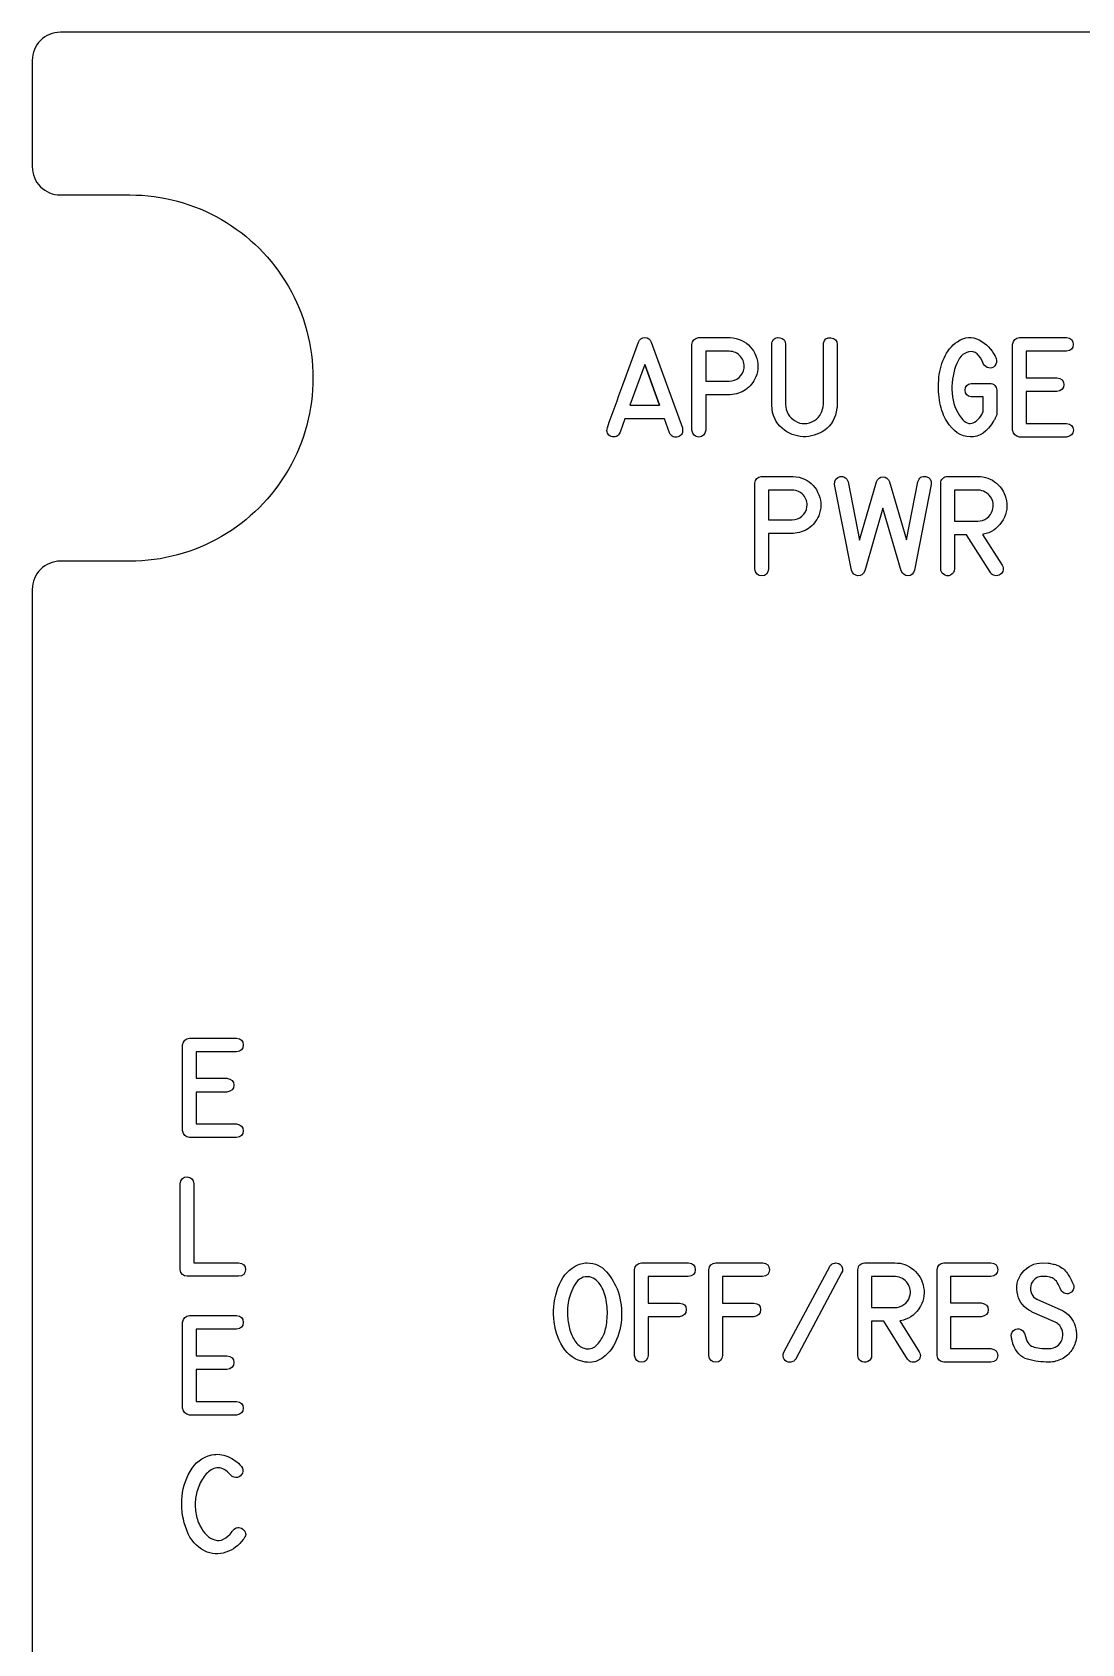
# Model space of a CAD drawing. Extents: x 33 to 177, y 88 to 209.
# Drawn here: x 33.3 to 70.5, y 151.5 to 208.7 of the extents above; entities that cross this region are included whole.
import ezdxf

# ---------------------------------------------------------------- set-up
doc = ezdxf.new("R2010")
doc.units = 0
doc.layers.add('Top', color=7, linetype='CONTINUOUS')

msp = doc.modelspace()

# ---------------------------------------------------------------- linework, layer by layer
at = {"layer": 'Top', "color": 3}
for points in [[(175.724937, 208.678362), (34.274989, 208.678362)], [(33.275007, 207.678343), (33.275007, 203.904044)], [(34.274989, 202.904062), (36.737484, 202.904062)], [(36.737484, 189.904063), (34.274989, 189.904063)], [(33.275007, 188.904044), (33.275007, 118.17907)]]:
    msp.add_lwpolyline(points, dxfattribs=at)
at = {"layer": 'Top', "color": 1}
for points in [[(54.238225, 196.16041), (54.792881, 197.679693)], [(55.24591, 197.679693), (56.350059, 194.634238)], [(56.69111, 194.553237), (56.69111, 197.59697)], [(56.918485, 197.838125), (56.933972, 197.838125), (58.015829, 197.838167)], [(58.015829, 197.352411), (57.178676, 197.352411), (57.178676, 196.296494), (58.015829, 196.296494)], [(58.015829, 197.838167), (58.048567, 197.838167)], [(59.520479, 195.43865), (59.520479, 195.473117), (59.520479, 197.597013)], [(60.006231, 197.597013), (60.006231, 195.473117)], [(61.358428, 195.473106), (61.358428, 197.597002)], [(61.842547, 197.597002), (61.842455, 195.473117)], [(68.071453, 194.555001), (68.071453, 197.597013)], [(68.316054, 197.838167), (69.983479, 197.838167)], [(69.983479, 197.35758), (68.555488, 197.35758), (68.555488, 196.415348), (69.644136, 196.415348)], [(67.446361, 197.180345), (67.460154, 197.152793), (67.470491, 197.128663), (67.484284, 197.10284)], [(66.59891, 196.212127), (66.614432, 196.215655), (66.629919, 196.215655), (67.265538, 196.215655)], [(58.048482, 195.810735), (58.015744, 195.808971), (57.178591, 195.808971), (57.178591, 194.553237)], [(66.614432, 195.731497), (66.59891, 195.733261)], [(67.005418, 195.168423), (67.024362, 195.206322), (67.024362, 195.731695), (66.614432, 195.731497)], [(67.508418, 195.972779), (67.508418, 195.099448), (67.487745, 195.054663), (67.47568, 195.027111), (67.463615, 195.001288), (67.449822, 194.975465), (67.436028, 194.949642), (67.423963, 194.923783), (67.410169, 194.89796), (67.394683, 194.872137)], [(69.644136, 195.926145), (68.555488, 195.926145), (68.555488, 194.794434), (69.983479, 194.794434)], [(61.842455, 195.473117), (61.842455, 195.43865)], [(55.893587, 194.465431), (55.716165, 194.958077), (54.312294, 194.958077), (54.14004, 194.477489)], [(69.983479, 194.310399), (68.316054, 194.310399)], [(59.150825, 192.914151), (59.166312, 192.914151), (60.248165, 192.914194)], [(60.248165, 192.914194), (60.280903, 192.914194)], [(65.761612, 192.914179), (66.831309, 192.914179)], [(58.92345, 189.629263), (58.92345, 192.672997)], [(60.248165, 192.428438), (59.411008, 192.428438), (59.411008, 191.372517), (60.248165, 191.372517)], [(62.3488, 189.584517), (61.752801, 192.626529)], [(62.235114, 192.717824), (62.633021, 190.654217), (63.23591, 192.717824)], [(63.702718, 192.717824), (64.30561, 190.657664), (64.708686, 192.717824)], [(65.185831, 192.626529), (64.589828, 189.584517)], [(65.520453, 189.629291), (65.520453, 192.673025)], [(66.855424, 192.428438), (66.006213, 192.428438), (66.006213, 191.32601), (66.831309, 191.32601)], [(64.119573, 189.560401), (63.468453, 191.782482), (62.822501, 189.560401)], [(60.280822, 190.886761), (60.248084, 190.884997), (59.410927, 190.884997), (59.410927, 189.629263)], [(67.286063, 189.500115), (66.436848, 190.841976), (66.006213, 190.841976), (66.006213, 189.629305)], [(67.036293, 190.860909), (67.003555, 190.855759), (67.696028, 189.760217)], [(38.857007, 172.974811), (40.524429, 172.974811)], [(38.612406, 169.691645), (38.612406, 172.733657)], [(40.524429, 172.494223), (39.096441, 172.494223), (39.096441, 171.551992), (40.185089, 171.551992)], [(40.185089, 171.062789), (39.096441, 171.062789), (39.096441, 169.931078), (40.524429, 169.931078)], [(40.524429, 169.447043), (38.857007, 169.447043)], [(38.525307, 164.760887), (38.525307, 167.806342)], [(39.011064, 167.806342), (39.011064, 165.002041), (40.60097, 165.003805)], [(54.652709, 161.714807), (54.652709, 164.753373)], [(54.89731, 164.997974), (56.564735, 164.997974)], [(57.287952, 161.714807), (57.287952, 164.753373)], [(57.532553, 164.997974), (59.199977, 164.997974)], [(59.949018, 161.833651), (61.582004, 164.872227)], [(62.579604, 161.713068), (62.579604, 164.756802)], [(62.820762, 164.99796), (63.890459, 164.99796)], [(65.387707, 161.714807), (65.387707, 164.756816)], [(65.632308, 164.997974), (67.299729, 164.997974)], [(69.139076, 164.998055), (69.328556, 164.992869)], [(40.599249, 164.521492), (38.769909, 164.521454)], [(56.561288, 164.513939), (55.136743, 164.513939), (55.136743, 163.571708), (56.247786, 163.571708)], [(59.196531, 164.513939), (57.771986, 164.513939), (57.771986, 163.571708), (58.883029, 163.571708)], [(62.002302, 164.639673), (60.376223, 161.594218)], [(63.914575, 164.512214), (63.065363, 164.512214), (63.065363, 163.409787), (63.890459, 163.409787)], [(67.299729, 164.517383), (65.871742, 164.517383), (65.871742, 163.575151), (66.960386, 163.575151)], [(69.392281, 164.491588), (69.280317, 164.510532), (69.121842, 164.515717)], [(68.920287, 163.716449), (68.939231, 163.707841), (68.959904, 163.699233), (69.755828, 163.347776)], [(38.856902, 163.126948), (40.524323, 163.126948)], [(56.247786, 163.087673), (55.136743, 163.087673), (55.136743, 161.714807)], [(58.883029, 163.087673), (57.771986, 163.087673), (57.771986, 161.714807)], [(66.960386, 163.085952), (65.871742, 163.085952), (65.871742, 161.95424), (67.299729, 161.95424)], [(69.561117, 162.90515), (68.76358, 163.254826), (68.737721, 163.26862)], [(69.755828, 163.347776), (69.78338, 163.335711), (69.814389, 163.320224), (69.841941, 163.304737)], [(38.612301, 159.843781), (38.612301, 162.88579)], [(40.524323, 162.646357), (39.096336, 162.646357), (39.096336, 161.704125), (40.184983, 161.704125)], [(64.345213, 161.583892), (63.495998, 162.925752), (63.065363, 162.925752), (63.065363, 161.713082)], [(64.095443, 162.944686), (64.062706, 162.939535), (64.755178, 161.843998)], [(68.494891, 162.486556), (68.500042, 162.471069)], [(67.299729, 161.470206), (65.632308, 161.470206)], [(40.184983, 161.214923), (39.096336, 161.214923), (39.096336, 160.083215), (40.524323, 160.083215)], [(40.524323, 159.59918), (38.856902, 159.59918)], [(40.797954, 155.226406), (40.782467, 155.204004)]]:
    msp.add_lwpolyline(points, dxfattribs=at)
for points in [[(58.015829, 197.352411)], [(69.983479, 197.35758)], [(55.540465, 195.442111), (55.016813, 196.889046), (54.489716, 195.442111)], [(55.016813, 196.889046), (55.540465, 195.442111)], [(53.687011, 194.642853)], [(60.248165, 192.428438)], [(63.702718, 192.717824)], [(40.524429, 172.494223)], [(52.981634, 164.508771)], [(67.299729, 164.517383)], [(54.068557, 163.983395)], [(40.524323, 162.646357)], [(54.652709, 161.714807)], [(57.287952, 161.714807)], [(40.798, 155.226381)]]:
    msp.add_lwpolyline(points, close=True, dxfattribs=at)
at = {"layer": 'Top', "color": 3}
for points in [[(33.567599, 208.384852), (33.3801, 208.197032), (33.274795, 207.943738), (33.275007, 207.678343)], [(34.274989, 208.678362), (34.009596, 208.678256), (33.755207, 208.572634), (33.567599, 208.384852)], [(33.275007, 203.904044), (33.275182, 203.638757), (33.380698, 203.384262), (33.568483, 203.19676)], [(33.568483, 203.19676), (33.7563, 203.009155), (34.009596, 202.903956), (34.274989, 202.904062)], [(36.737484, 202.904062), (39.059678, 202.904062), (41.205483, 201.665141), (42.366686, 199.654062)], [(42.366686, 199.654062), (43.527783, 197.642946), (43.527783, 195.165142), (42.366686, 193.154063)], [(42.366686, 193.154063), (41.205483, 191.142947), (39.059678, 189.904063), (36.737484, 189.904063)], [(34.274989, 189.904063), (34.009596, 189.903957), (33.755207, 189.79837), (33.567599, 189.610552)], [(33.567599, 189.610552), (33.3801, 189.422767), (33.274795, 189.169439), (33.275007, 188.904044)]]:
    msp.add_open_spline(points, degree=3, dxfattribs=at)
at = {"layer": 'Top', "color": 1}
for points in [[(54.792881, 197.679693), (54.830779, 197.784195), (54.905997, 197.83702), (55.018535, 197.838167)], [(55.018535, 197.838167), (55.131076, 197.839343), (55.206867, 197.786519), (55.24591, 197.679693)], [(56.69111, 197.59697), (56.708325, 197.739368), (56.784117, 197.819753), (56.918485, 197.838125)], [(58.412015, 197.171546), (58.306365, 197.292123), (58.174303, 197.352411), (58.015829, 197.352411)], [(58.048567, 197.838167), (58.195557, 197.827843), (58.331063, 197.794541), (58.455086, 197.738261)], [(58.455086, 197.738261), (58.692796, 197.626871), (58.861031, 197.443707), (58.959789, 197.188769)], [(59.520479, 197.597013), (59.520479, 197.631463), (59.526793, 197.662468), (59.539423, 197.690029)], [(59.539423, 197.690029), (59.594543, 197.810609), (59.685837, 197.858266), (59.813304, 197.833003)], [(59.813304, 197.833003), (59.941922, 197.807737), (60.006231, 197.729074), (60.006231, 197.597013)], [(61.358428, 197.597002), (61.358428, 197.617675), (61.359604, 197.633178), (61.361956, 197.643512)], [(61.361956, 197.643512), (61.388369, 197.784759), (61.475071, 197.848493), (61.622062, 197.834714)], [(61.622062, 197.834714), (61.769052, 197.820932), (61.842547, 197.741695), (61.842547, 197.597002)], [(65.635967, 197.107997), (65.742764, 197.354896), (65.901812, 197.550692), (66.113111, 197.695385)], [(66.52138, 197.337108), (66.310083, 197.294617), (66.15161, 197.121214), (66.04596, 196.8169)], [(66.113111, 197.695385), (66.377235, 197.874529), (66.634469, 197.8952), (66.884811, 197.757396)], [(67.041588, 196.901302), (66.907232, 197.234328), (66.733829, 197.379596), (66.52138, 197.337108)], [(66.884811, 197.757396), (67.135153, 197.620742), (67.322336, 197.428391), (67.446361, 197.180345)], [(68.071453, 197.597013), (68.093278, 197.748596), (68.174812, 197.828981), (68.316054, 197.838167)], [(69.983479, 197.838167), (70.145396, 197.825538), (70.225781, 197.744579), (70.224633, 197.595291)], [(70.224633, 197.595291), (70.224633, 197.447151), (70.144248, 197.367914), (69.983479, 197.35758)], [(58.539484, 196.754688), (58.560157, 196.913162), (58.517667, 197.052115), (58.412015, 197.171546)], [(58.959789, 197.188769), (59.05855, 196.933834), (59.057374, 196.685214), (58.956261, 196.442911)], [(65.446487, 196.329408), (65.467159, 196.602718), (65.530319, 196.862248), (65.635967, 197.107997)], [(66.04596, 196.8169), (65.942609, 196.522919), (65.901842, 196.206545), (65.92366, 195.867779)], [(67.222457, 196.761778), (67.144369, 196.778994), (67.084079, 196.825502), (67.041588, 196.901302)], [(67.439496, 196.835847), (67.372892, 196.770391), (67.300545, 196.745701), (67.222457, 196.761778)], [(67.484284, 197.10284), (67.523327, 196.993747), (67.508398, 196.904749), (67.439496, 196.835847)], [(58.015829, 196.296494), (58.146742, 196.296494), (58.262153, 196.340131), (58.362062, 196.427406)], [(58.362062, 196.427406), (58.463118, 196.514681), (58.522259, 196.623775), (58.539484, 196.754688)], [(58.956261, 196.442911), (58.874728, 196.251134), (58.75415, 196.100698), (58.594528, 195.991603)], [(65.492997, 195.528425), (65.44132, 195.790251), (65.425816, 196.057246), (65.446487, 196.329408)], [(66.388761, 195.972694), (66.388761, 196.115092), (66.45881, 196.194903), (66.59891, 196.212127)], [(67.265538, 196.215655), (67.332142, 196.215655), (67.388986, 196.191541), (67.43607, 196.143311)], [(69.644136, 196.415348), (69.807203, 196.391232), (69.888163, 196.309125), (69.887015, 196.169025)], [(53.687011, 194.642853), (53.870749, 195.14928), (54.054487, 195.655133), (54.238225, 196.16041)], [(58.594528, 195.991603), (58.434906, 195.883656), (58.25289, 195.823366), (58.048482, 195.810735)], [(65.92366, 195.867779), (65.945485, 195.530159), (66.055728, 195.235604), (66.254388, 194.984111)], [(66.59891, 195.733261), (66.45881, 195.750477), (66.388761, 195.830288), (66.388761, 195.972694)], [(67.43607, 196.143311), (67.484302, 196.096227), (67.508418, 196.039383), (67.508418, 195.972779)], [(69.887015, 196.169025), (69.887015, 196.030073), (69.806055, 195.949114), (69.644136, 195.926145)], [(59.887381, 194.620441), (59.662302, 194.807624), (59.540001, 195.080361), (59.520479, 195.43865)], [(60.006231, 195.473117), (60.023447, 195.208995), (60.139431, 195.011476), (60.354185, 194.880561)], [(61.03459, 194.897776), (61.141387, 194.960938), (61.219475, 195.042471), (61.268854, 195.142378)], [(61.268854, 195.142378), (61.319382, 195.242286), (61.349239, 195.352529), (61.358428, 195.473106)], [(61.835576, 195.335297), (61.787347, 194.983899), (61.643228, 194.724369), (61.40322, 194.556708)], [(61.842455, 195.43865), (61.839022, 195.381232), (61.836729, 195.346781), (61.835576, 195.335297)], [(65.730705, 194.877305), (65.623908, 195.050706), (65.544672, 195.267746), (65.492997, 195.528425)], [(66.671243, 194.815304), (66.812493, 194.878463), (66.923884, 194.996169), (67.005418, 195.168423)], [(53.826534, 194.334515), (53.691028, 194.385045), (53.64452, 194.487824), (53.687011, 194.642853)], [(54.14004, 194.477489), (54.066544, 194.332794), (53.962043, 194.285136), (53.826534, 194.334515)], [(56.350059, 194.634238), (56.384512, 194.47232), (56.335132, 194.36782), (56.201921, 194.320736)], [(56.93399, 194.310357), (56.791592, 194.310357), (56.710632, 194.391317), (56.69111, 194.553237)], [(57.178591, 194.553237), (57.157918, 194.391317), (57.076384, 194.310357), (56.93399, 194.310357)], [(60.634964, 194.32244), (60.362804, 194.333917), (60.113609, 194.43325), (59.887381, 194.620441)], [(60.354185, 194.880561), (60.570075, 194.749648), (60.796877, 194.755386), (61.03459, 194.897776)], [(61.40322, 194.556708), (61.163212, 194.390195), (60.907127, 194.312106), (60.634964, 194.32244)], [(66.564419, 194.315755), (66.233691, 194.32495), (65.955786, 194.512134), (65.730705, 194.877305)], [(66.254388, 194.984111), (66.391042, 194.808412), (66.529994, 194.752143), (66.671243, 194.815304)], [(67.394683, 194.872137), (67.171902, 194.493177), (66.895147, 194.307716), (66.564419, 194.315755)], [(68.316054, 194.310399), (68.17251, 194.328767), (68.090976, 194.410301), (68.071453, 194.555001)], [(69.983479, 194.794434), (70.145396, 194.770318), (70.226355, 194.689359), (70.226355, 194.551558)], [(70.226355, 194.551558), (70.226355, 194.413754), (70.145396, 194.333368), (69.983479, 194.310399)], [(56.201921, 194.320736), (56.068713, 194.273654), (55.965935, 194.321886), (55.893587, 194.465431)], [(58.92345, 192.672997), (58.940665, 192.815391), (59.016457, 192.895776), (59.150825, 192.914151)], [(60.280903, 192.914194), (60.427893, 192.903869), (60.563401, 192.870567), (60.687425, 192.814287)], [(60.687425, 192.814287), (60.925136, 192.702894), (61.09337, 192.51973), (61.192129, 192.264795)], [(61.752801, 192.626529), (61.752801, 192.790744), (61.818257, 192.88491), (61.94917, 192.909025)], [(61.94917, 192.909025), (62.080084, 192.934289), (62.175398, 192.870555), (62.235114, 192.717824)], [(63.23591, 192.717824), (63.285289, 192.831512), (63.363952, 192.890079), (63.4719, 192.893524)], [(63.4719, 192.893524), (63.580992, 192.896958), (63.657932, 192.838391), (63.702718, 192.717824)], [(64.708686, 192.717824), (64.756915, 192.872853), (64.851081, 192.936013), (64.991182, 192.907304)], [(64.991182, 192.907304), (65.13243, 192.878595), (65.197312, 192.785003), (65.185831, 192.626529)], [(65.520453, 192.673025), (65.520453, 192.739629), (65.543422, 192.796472), (65.589358, 192.843554)], [(65.589358, 192.843554), (65.636439, 192.890637), (65.693857, 192.914179), (65.761612, 192.914179)], [(66.831309, 192.914179), (67.088542, 192.914179), (67.311899, 192.832072), (67.50138, 192.667857)], [(60.644351, 192.247569), (60.538702, 192.368148), (60.40664, 192.428438), (60.248165, 192.428438)], [(60.771817, 191.830714), (60.792489, 191.989188), (60.750001, 192.12814), (60.644351, 192.247569)], [(61.192129, 192.264795), (61.290888, 192.00986), (61.289712, 191.761239), (61.188601, 191.518933)], [(67.282616, 192.190726), (67.179264, 192.334271), (67.036867, 192.413508), (66.855424, 192.428438)], [(67.356685, 191.71186), (67.410657, 191.888707), (67.385968, 192.048329), (67.282616, 192.190726)], [(67.50138, 192.667857), (67.690859, 192.504789), (67.808565, 192.297509), (67.854499, 192.046017)], [(60.594395, 191.503432), (60.695451, 191.590707), (60.754592, 191.699801), (60.771817, 191.830714)], [(67.155147, 191.432806), (67.255056, 191.504006), (67.322235, 191.597024), (67.356685, 191.71186)], [(67.854499, 192.046017), (67.902731, 191.776152), (67.845313, 191.523512), (67.682245, 191.288097)], [(60.248165, 191.372517), (60.379078, 191.372517), (60.494488, 191.416155), (60.594395, 191.503432)], [(60.826867, 191.067626), (60.667245, 190.959681), (60.48523, 190.899392), (60.280822, 190.886761)], [(61.188601, 191.518933), (61.107068, 191.327157), (60.98649, 191.176721), (60.826867, 191.067626)], [(66.831309, 191.32601), (66.948442, 191.32601), (67.056388, 191.361609), (67.155147, 191.432806)], [(67.682245, 191.288097), (67.520328, 191.053832), (67.30501, 190.911436), (67.036293, 190.860909)], [(59.166326, 189.386383), (59.023929, 189.386383), (58.94297, 189.467343), (58.92345, 189.629263)], [(59.410927, 189.629263), (59.390255, 189.467343), (59.308721, 189.386383), (59.166326, 189.386383)], [(62.579621, 189.386426), (62.470526, 189.394469), (62.393586, 189.460499), (62.3488, 189.584517)], [(62.822501, 189.560401), (62.769676, 189.436379), (62.688716, 189.378387), (62.579621, 189.386426)], [(64.364175, 189.386426), (64.251636, 189.381839), (64.170103, 189.439831), (64.119573, 189.560401)], [(64.589828, 189.584517), (64.553081, 189.457049), (64.477863, 189.391019), (64.364175, 189.386426)], [(65.615195, 189.438086), (65.552034, 189.48517), (65.520453, 189.548905), (65.520453, 189.629291)], [(65.870129, 189.412263), (65.779409, 189.368627), (65.694431, 189.377235), (65.615195, 189.438086)], [(66.006213, 189.629305), (66.006213, 189.529397), (65.960852, 189.457049), (65.870129, 189.412263)], [(67.442812, 189.393315), (67.371614, 189.405945), (67.319365, 189.441545), (67.286063, 189.500115)], [(67.634013, 189.432936), (67.578893, 189.39389), (67.515159, 189.380684), (67.442812, 189.393315)], [(67.696028, 189.760217), (67.769523, 189.630452), (67.748852, 189.521358), (67.634013, 189.432936)], [(38.612406, 172.733657), (38.634224, 172.88524), (38.715758, 172.965625), (38.857007, 172.974811)], [(40.524429, 172.974811), (40.686348, 172.962182), (40.766733, 172.881222), (40.765583, 172.731932)], [(40.765583, 172.731932), (40.765583, 172.583793), (40.685198, 172.504557), (40.524429, 172.494223)], [(40.185089, 171.551992), (40.348157, 171.527876), (40.429115, 171.445767), (40.427965, 171.305665)], [(40.427965, 171.305665), (40.427965, 171.166714), (40.347006, 171.085755), (40.185089, 171.062789)], [(40.524429, 169.931078), (40.686348, 169.906962), (40.767308, 169.826002), (40.767308, 169.688198)], [(38.857007, 169.447043), (38.713462, 169.465411), (38.631928, 169.546945), (38.612406, 169.691645)], [(40.767308, 169.688198), (40.767308, 169.550396), (40.686348, 169.470011), (40.524429, 169.447043)], [(38.525307, 167.806342), (38.549423, 167.971707), (38.633253, 168.052667), (38.776799, 168.049222)], [(38.776799, 168.049222), (38.920344, 168.04687), (38.998433, 167.96591), (39.011064, 167.806342)], [(38.769909, 164.521454), (38.62866, 164.530649), (38.547126, 164.61046), (38.525307, 164.760887)], [(40.842129, 164.755757), (40.840953, 164.609915), (40.759993, 164.531826), (40.599249, 164.521492)], [(40.60097, 165.003805), (40.764038, 164.985437), (40.844424, 164.902755), (40.842129, 164.755757)], [(51.934327, 164.114307), (52.061795, 164.465708), (52.264481, 164.721219), (52.542384, 164.880841)], [(52.542384, 164.880841), (52.67789, 164.95893), (52.819714, 164.997974), (52.967854, 164.997974)], [(52.967854, 164.997974), (53.250351, 164.997974), (53.481171, 164.891175), (53.660316, 164.677579)], [(54.652709, 164.753373), (54.673382, 164.904956), (54.754916, 164.98649), (54.89731, 164.997974)], [(56.804168, 164.753373), (56.804168, 164.604085), (56.723208, 164.524273), (56.561288, 164.513939)], [(56.564735, 164.997974), (56.724357, 164.985345), (56.804168, 164.903811), (56.804168, 164.753373)], [(57.287952, 164.753373), (57.308624, 164.904956), (57.390158, 164.98649), (57.532553, 164.997974)], [(59.43941, 164.753373), (59.43941, 164.604085), (59.358451, 164.524273), (59.196531, 164.513939)], [(59.199977, 164.997974), (59.359599, 164.985345), (59.43941, 164.903811), (59.43941, 164.753373)], [(61.582004, 164.872227), (61.616456, 164.934238), (61.657798, 164.970411), (61.70603, 164.980748)], [(61.70603, 164.980748), (61.755409, 164.992225), (61.782969, 164.997963), (61.78871, 164.997963)], [(61.78871, 164.997963), (61.871391, 164.997963), (61.93972, 164.962363), (61.993694, 164.891164)], [(61.993694, 164.891164), (62.047667, 164.819966), (62.050536, 164.736136), (62.002302, 164.639673)], [(62.579604, 164.756802), (62.579604, 164.823408), (62.602572, 164.880252), (62.648508, 164.927334)], [(62.648508, 164.927334), (62.69559, 164.974418), (62.753008, 164.99796), (62.820762, 164.99796)], [(63.890459, 164.99796), (64.147692, 164.99796), (64.371049, 164.915852), (64.56053, 164.751637)], [(64.56053, 164.751637), (64.750009, 164.588569), (64.867716, 164.38129), (64.913653, 164.129797)], [(65.387707, 164.756816), (65.409532, 164.908399), (65.491066, 164.988785), (65.632308, 164.997974)], [(67.299729, 164.997974), (67.461647, 164.985345), (67.542032, 164.904385), (67.540884, 164.755094)], [(67.540884, 164.755094), (67.540884, 164.606956), (67.460499, 164.527719), (67.299729, 164.517383)], [(68.412161, 164.646654), (68.597049, 164.880921), (68.839354, 164.998055), (69.139076, 164.998055)], [(69.328556, 164.992869), (69.390567, 164.981392), (69.450281, 164.969903), (69.507699, 164.958403)], [(69.507699, 164.958403), (69.565117, 164.948078), (69.62311, 164.929705), (69.681678, 164.903282)], [(69.681678, 164.903282), (69.826371, 164.83553), (69.937187, 164.742513), (70.014128, 164.624232)], [(52.501046, 164.167707), (52.393098, 163.94033), (52.32477, 163.746257), (52.296061, 163.585487)], [(52.981634, 164.508771), (52.770334, 164.508771), (52.610138, 164.395083), (52.501046, 164.167707)], [(53.060871, 164.498435), (53.037893, 164.505326), (53.011481, 164.508771), (52.981634, 164.508771)], [(53.46739, 164.169428), (53.372076, 164.341684), (53.23657, 164.451353), (53.060871, 164.498435)], [(53.658595, 163.590656), (53.62644, 163.8054), (53.562705, 163.998324), (53.46739, 164.169428)], [(53.660316, 164.677579), (53.839461, 164.465132), (53.975541, 164.233737), (54.068557, 163.983395)], [(64.341766, 164.274506), (64.238414, 164.418051), (64.096017, 164.497287), (63.914575, 164.512214)], [(64.415835, 163.795637), (64.469808, 163.972486), (64.445118, 164.132109), (64.341766, 164.274506)], [(68.251965, 163.856007), (68.175025, 164.149988), (68.228423, 164.413537), (68.412161, 164.646654)], [(68.768723, 164.315901), (68.713601, 164.232072), (68.692929, 164.138481), (68.706709, 164.03513)], [(69.121842, 164.515717), (68.967961, 164.513366), (68.850255, 164.44676), (68.768723, 164.315901)], [(69.469797, 164.462307), (69.446819, 164.471503), (69.420981, 164.481263), (69.392281, 164.491588)], [(69.543866, 164.42269), (69.518602, 164.441058), (69.493913, 164.454264), (69.469797, 164.462307)], [(69.685114, 164.248711), (69.651812, 164.318763), (69.604729, 164.376756), (69.543866, 164.42269)], [(69.781577, 164.045452), (69.751721, 164.112059), (69.719566, 164.179812), (69.685114, 164.248711)], [(70.014128, 164.624232), (70.091069, 164.50595), (70.160544, 164.377908), (70.222555, 164.240104)], [(70.238042, 164.195319), (70.250672, 164.139048), (70.244933, 164.087946), (70.220827, 164.042012)], [(70.222555, 164.240104), (70.228294, 164.227474), (70.233456, 164.212546), (70.238042, 164.195319)], [(51.784468, 163.030831), (51.758054, 163.401749), (51.808007, 163.762908), (51.934327, 164.114307)], [(53.674081, 162.948147), (53.697059, 163.162891), (53.691897, 163.377061), (53.658595, 163.590656)], [(54.068557, 163.983395), (54.174206, 163.665298), (54.213825, 163.335144), (54.187414, 162.992932)], [(64.214297, 163.516587), (64.314206, 163.587784), (64.381385, 163.680801), (64.415835, 163.795637)], [(64.913653, 164.129797), (64.961882, 163.859932), (64.904463, 163.607293), (64.741395, 163.371878)], [(68.737721, 163.26862), (68.477045, 163.406424), (68.315127, 163.60222), (68.251965, 163.856007)], [(68.706709, 164.03513), (68.722795, 163.90766), (68.782511, 163.8089), (68.885856, 163.73885)], [(68.885856, 163.73885), (68.890442, 163.735393), (68.895604, 163.731371), (68.901343, 163.726785)], [(68.901343, 163.726785), (68.907081, 163.723328), (68.913396, 163.719882), (68.920287, 163.716449)], [(69.94522, 163.90765), (69.87402, 163.923737), (69.819473, 163.969671), (69.781577, 164.045452)], [(70.14159, 163.945545), (70.081874, 163.903055), (70.016417, 163.890423), (69.94522, 163.90765)], [(70.177763, 163.976555), (70.162829, 163.96162), (70.150771, 163.951284), (70.14159, 163.945545)], [(70.220827, 164.042012), (70.207045, 164.013303), (70.192691, 163.991484), (70.177763, 163.976555)], [(38.612301, 162.88579), (38.634119, 163.037373), (38.715653, 163.117759), (38.856902, 163.126948)], [(40.524323, 163.126948), (40.686243, 163.114319), (40.766629, 163.033359), (40.765481, 162.884068)], [(52.103138, 162.023141), (51.91825, 162.325161), (51.812027, 162.661057), (51.784468, 163.030831)], [(52.296061, 163.585487), (52.274236, 163.468354), (52.266193, 163.326532), (52.271931, 163.160021)], [(52.271931, 163.160021), (52.27767, 162.993508), (52.301786, 162.828718), (52.344279, 162.66565)], [(56.247786, 163.571708), (56.40626, 163.560231), (56.486645, 163.482716), (56.48894, 163.339165)], [(56.48894, 163.339165), (56.491292, 163.19562), (56.410907, 163.111789), (56.247786, 163.087673)], [(58.883029, 163.571708), (59.041503, 163.560231), (59.121888, 163.482716), (59.124183, 163.339165)], [(59.124183, 163.339165), (59.126535, 163.19562), (59.04615, 163.111789), (58.883029, 163.087673)], [(63.890459, 163.409787), (64.007593, 163.409787), (64.115539, 163.445387), (64.214297, 163.516587)], [(64.741395, 163.371878), (64.579478, 163.137613), (64.36416, 162.995215), (64.095443, 162.944686)], [(66.960386, 163.575151), (67.123454, 163.551038), (67.204414, 163.46893), (67.203266, 163.328828)], [(67.203266, 163.328828), (67.203266, 163.189876), (67.122306, 163.108918), (66.960386, 163.085952)], [(69.841941, 163.304737), (69.849984, 163.298999), (69.858592, 163.29326), (69.867764, 163.287522)], [(69.867764, 163.287522), (69.878089, 163.282935), (69.887849, 163.277773), (69.897045, 163.272035)], [(69.897045, 163.272035), (70.124419, 163.122747), (70.265093, 162.916042), (70.319068, 162.65192)], [(40.765481, 162.884068), (40.765481, 162.73593), (40.685095, 162.656693), (40.524323, 162.646357)], [(52.344279, 162.66565), (52.386767, 162.50373), (52.450501, 162.357314), (52.53548, 162.226401)], [(53.550059, 162.427939), (53.610923, 162.559999), (53.652263, 162.733402), (53.674081, 162.948147)], [(54.187414, 162.992932), (54.162151, 162.650722), (54.068559, 162.338367), (53.906639, 162.055868)], [(68.028083, 162.364255), (68.010844, 162.446937), (68.030939, 162.519857), (68.088369, 162.583016)], [(68.088369, 162.583016), (68.146937, 162.646177), (68.219284, 162.670293), (68.305411, 162.655363)], [(68.305411, 162.655363), (68.396131, 162.636995), (68.459291, 162.580726), (68.494891, 162.486556)], [(68.500042, 162.471069), (68.555162, 162.221875), (68.65105, 162.073161), (68.787706, 162.02493)], [(69.692029, 162.824192), (69.658726, 162.8529), (69.615089, 162.879887), (69.561117, 162.90515)], [(69.841892, 162.569254), (69.816628, 162.671458), (69.766674, 162.756437), (69.692029, 162.824192)], [(69.824676, 162.276421), (69.861424, 162.370586), (69.867162, 162.468197), (69.841892, 162.569254)], [(70.319068, 162.65192), (70.339741, 162.548566), (70.344339, 162.442342), (70.332862, 162.33325)], [(52.902396, 161.478817), (52.554443, 161.539681), (52.288024, 161.721122), (52.103138, 162.023141)], [(52.53548, 162.226401), (52.620459, 162.096635), (52.731851, 162.010508), (52.869655, 161.96802)], [(52.869655, 161.96802), (53.030425, 161.917493), (53.168803, 161.949072), (53.284789, 162.062758)], [(53.284789, 162.062758), (53.40192, 162.177596), (53.490344, 162.299323), (53.550059, 162.427939)], [(53.906639, 162.055868), (53.804435, 161.880169), (53.664909, 161.730882), (53.488062, 161.608008)], [(67.299729, 161.95424), (67.461647, 161.930125), (67.542605, 161.849165), (67.542605, 161.711361)], [(68.052213, 162.243676), (68.045322, 162.283869), (68.037278, 162.324062), (68.028083, 162.364255)], [(68.083222, 162.126544), (68.06944, 162.164439), (68.059104, 162.203483), (68.052213, 162.243676)], [(68.601705, 161.577051), (68.359401, 161.645953), (68.186574, 161.829118), (68.083222, 162.126544)], [(68.787706, 162.02493), (68.925508, 161.976698), (69.11671, 161.95488), (69.361311, 161.959476)], [(69.361311, 161.959476), (69.58639, 161.959476), (69.740845, 162.065124), (69.824676, 162.276421)], [(70.167498, 161.899168), (70.076778, 161.767105), (69.962515, 161.664901), (69.824711, 161.592556)], [(70.332862, 162.33325), (70.314494, 162.177071), (70.259372, 162.032377), (70.167498, 161.899168)], [(40.184983, 161.704125), (40.348051, 161.680009), (40.429011, 161.597902), (40.427863, 161.457802)], [(40.427863, 161.457802), (40.427863, 161.318851), (40.346903, 161.237891), (40.184983, 161.214923)], [(53.488062, 161.608008), (53.311213, 161.485133), (53.115991, 161.44207), (52.902396, 161.478817)], [(54.902479, 161.473649), (54.758934, 161.471297), (54.675677, 161.551683), (54.652709, 161.714807)], [(55.136743, 161.714807), (55.125266, 161.556333), (55.047178, 161.475947), (54.902479, 161.473649)], [(57.537721, 161.473649), (57.394176, 161.471297), (57.31092, 161.551683), (57.287952, 161.714807)], [(57.771986, 161.714807), (57.760509, 161.556333), (57.682421, 161.475947), (57.537721, 161.473649)], [(59.962811, 161.576991), (59.91458, 161.648191), (59.909982, 161.733744), (59.949018, 161.833651)], [(60.160903, 161.470195), (60.078221, 161.470195), (60.012191, 161.505794), (59.962811, 161.576991)], [(60.302151, 161.511534), (60.266553, 161.483975), (60.219471, 161.470195), (60.160903, 161.470195)], [(60.376223, 161.594218), (60.362442, 161.567806), (60.337751, 161.540245), (60.302151, 161.511534)], [(62.674345, 161.521867), (62.611184, 161.568951), (62.579604, 161.632684), (62.579604, 161.713068)], [(62.929283, 161.496043), (62.838561, 161.452405), (62.753582, 161.461013), (62.674345, 161.521867)], [(63.065363, 161.713082), (63.065363, 161.613176), (63.020003, 161.540829), (62.929283, 161.496043)], [(64.501962, 161.477096), (64.430765, 161.489725), (64.378515, 161.525324), (64.345213, 161.583892)], [(64.693167, 161.516712), (64.638045, 161.47767), (64.57431, 161.464464), (64.501962, 161.477096)], [(64.755178, 161.843998), (64.828673, 161.714232), (64.808003, 161.605137), (64.693167, 161.516712)], [(65.632308, 161.470206), (65.488761, 161.488574), (65.407227, 161.570108), (65.387707, 161.714807)], [(67.542605, 161.711361), (67.542605, 161.573557), (67.461647, 161.493172), (67.299729, 161.470206)], [(69.364793, 161.475424), (69.098373, 161.475424), (68.844011, 161.509299), (68.601705, 161.577051)], [(69.824711, 161.592556), (69.676573, 161.514468), (69.523267, 161.475424), (69.364793, 161.475424)], [(38.856902, 159.59918), (38.713357, 159.617548), (38.631823, 159.699082), (38.612301, 159.843781)], [(40.524323, 160.083215), (40.686243, 160.059099), (40.767202, 159.978139), (40.767202, 159.840335)], [(40.767202, 159.840335), (40.767202, 159.702531), (40.686243, 159.622146), (40.524323, 159.59918)], [(38.875626, 157.598332), (39.052474, 157.908388), (39.308559, 158.102461), (39.643881, 158.180552)], [(39.643881, 158.180552), (39.836805, 158.225338), (40.029156, 158.206389), (40.220931, 158.123705)], [(40.220931, 158.123705), (40.412708, 158.042171), (40.570033, 157.927336), (40.692908, 157.779198)], [(38.582794, 156.576864), (38.602317, 156.947785), (38.699927, 157.288274), (38.875626, 157.598332)], [(39.4923, 157.548369), (39.379761, 157.438126), (39.286169, 157.296878), (39.211526, 157.124624)], [(39.874705, 157.724069), (39.732308, 157.717178), (39.60484, 157.658611), (39.4923, 157.548369)], [(40.319119, 157.465688), (40.165241, 157.644833), (40.017102, 157.73096), (39.874705, 157.724069)], [(40.563721, 157.386451), (40.475298, 157.363474), (40.393765, 157.389886), (40.319119, 157.465688)], [(40.734253, 157.539757), (40.703249, 157.458224), (40.646405, 157.407121), (40.563721, 157.386451)], [(40.692908, 157.779198), (40.694084, 157.779198), (40.696953, 157.775176), (40.701515, 157.767133)], [(40.701515, 157.767133), (40.75434, 157.698231), (40.765253, 157.622439), (40.734253, 157.539757)], [(39.211526, 157.124624), (39.136882, 156.95237), (39.090948, 156.791025), (39.073722, 156.640589)], [(38.756771, 155.507163), (38.622413, 155.850523), (38.56442, 156.20709), (38.582794, 156.576864)], [(39.073722, 156.640589), (39.053052, 156.472929), (39.054775, 156.304119), (39.078891, 156.13416)], [(39.078891, 156.13416), (39.104155, 155.965352), (39.156405, 155.806305), (39.235642, 155.657019)], [(39.235642, 155.657019), (39.373445, 155.395191), (39.546848, 155.230974), (39.75585, 155.16437)], [(40.403535, 155.510603), (40.511483, 155.630032), (40.625171, 155.64209), (40.7446, 155.546777)], [(39.392389, 154.776806), (39.10415, 154.920351), (38.892278, 155.163803), (38.756771, 155.507163)], [(39.75585, 155.16437), (39.966, 155.098913), (40.170983, 155.199395), (40.370798, 155.465814)], [(40.76698, 155.181603), (40.609654, 154.969156), (40.402947, 154.817573), (40.146862, 154.726853)], [(40.370798, 155.465814), (40.379993, 155.477291), (40.390906, 155.492221), (40.403535, 155.510603)], [(40.7446, 155.546777), (40.865177, 155.452609), (40.882977, 155.34581), (40.798, 155.226381)], [(40.773859, 155.19194), (40.771508, 155.188506), (40.769214, 155.18506), (40.76698, 155.181603)], [(40.782467, 155.204004), (40.77901, 155.199418), (40.776141, 155.195397), (40.773859, 155.19194)], [(40.146862, 154.726853), (39.891926, 154.63728), (39.640435, 154.653931), (39.392389, 154.776806)]]:
    msp.add_open_spline(points, degree=3, dxfattribs=at)

doc.saveas('drawing.dxf')
